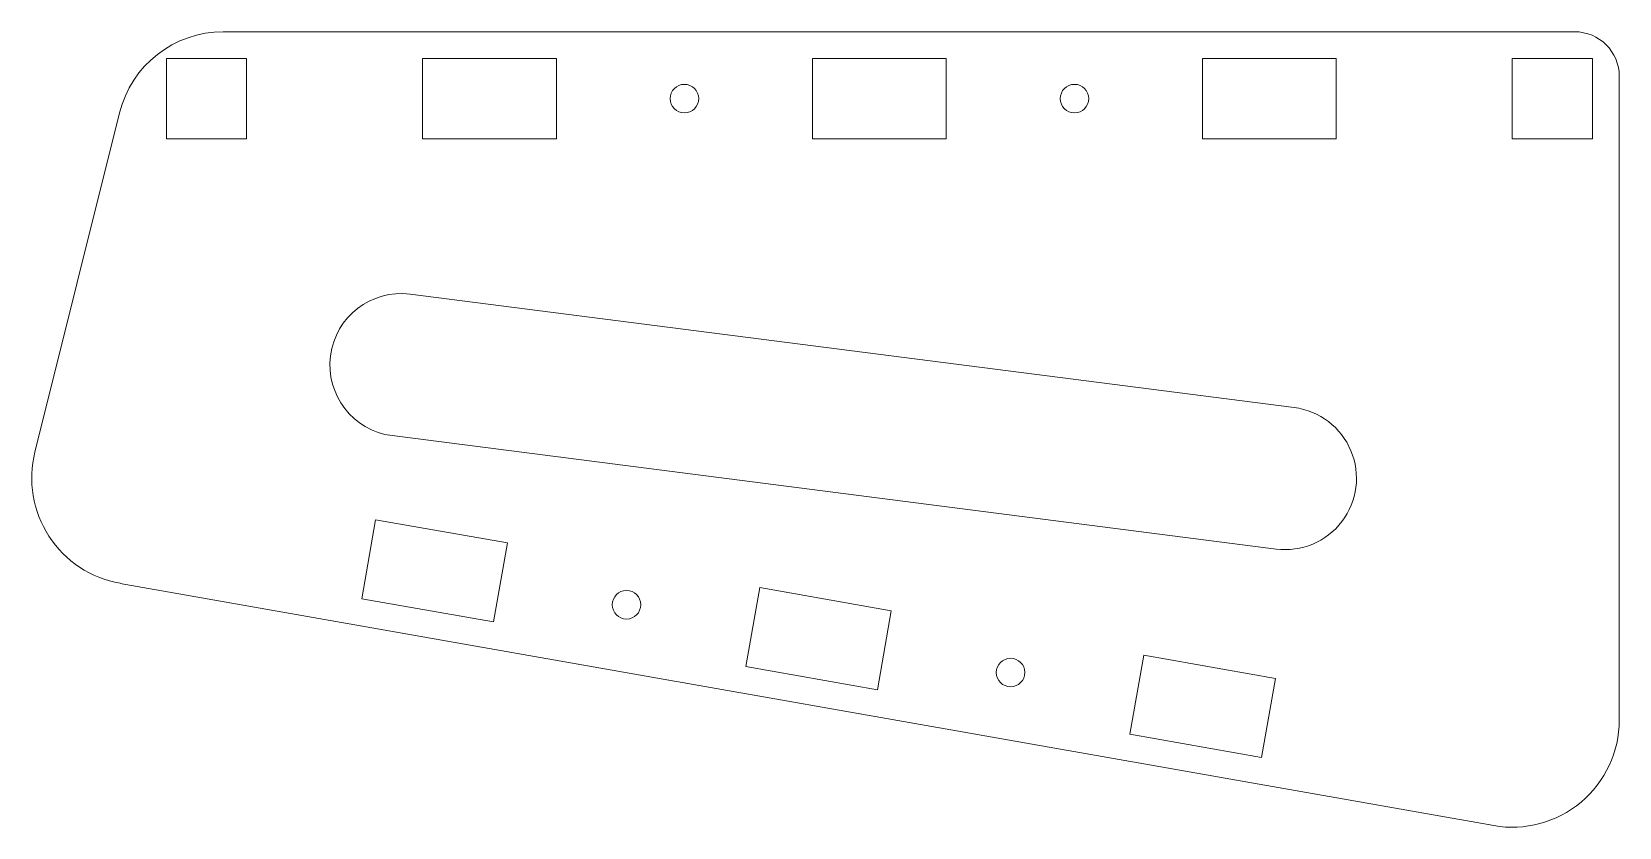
# Model space of a CAD drawing. Header units: millimetres. Extents: x -95 to 83, y -77 to 12.
import ezdxf

# ---------------------------------------------------------------- set-up
doc = ezdxf.new("R2010")
doc.units = ezdxf.units.MM

msp = doc.modelspace()

# ---------------------------------------------------------------- linework, layer by layer
at = {"color": 7, "linetype": 'Continuous', "lineweight": 15}
for p, q in [((-73.62, 12), (78, 12)), ((-80, 9), (-71, 9)), ((-80, 0), (-80, 9)), ((-71, 9), (-71, 0)), ((-51.25, 9), (-36.25, 9)), ((-51.25, 0), (-51.25, 9)), ((-36.25, 9), (-36.25, 0)), ((-7.5, 9), (7.5, 9)), ((-7.5, 0), (-7.5, 9)), ((7.5, 9), (7.5, 0)), ((36.25, 0), (36.25, 9)), ((36.25, 9), (51.25, 9)), ((51.25, 9), (51.25, 0)), ((71, 0), (71, 9)), ((71, 9), (80, 9)), ((80, 9), (80, 0)), ((83, 7), (83, -65.21)), ((-94.75, -35.14), (-85.27, 2.9)), ((-80, 0), (-71, 0)), ((-36.25, 0), (-51.25, 0)), ((7.5, 0), (-7.5, 0)), ((51.25, 0), (36.25, 0)), ((80, 0), (71, 0)), ((46.54, -30.15), (-52.64, -17.42)), ((-54.68, -33.29), (44.51, -46.02)), ((-56.53, -42.73), (-58.09, -51.59)), ((-41.75, -45.33), (-56.53, -42.73)), ((-43.32, -54.19), (-41.75, -45.33)), ((68.92, -77.03), (-85.19, -49.86)), ((-58.09, -51.59), (-43.32, -54.19)), ((-13.44, -50.32), (-15, -59.19)), ((1.33, -52.93), (-13.44, -50.32)), ((-0.23, -61.79), (1.33, -52.93)), ((29.65, -57.92), (28.08, -66.78)), ((44.42, -60.52), (29.65, -57.92)), ((-15, -59.19), (-0.23, -61.79)), ((42.85, -69.39), (44.42, -60.52)), ((28.08, -66.78), (42.85, -69.39))]:
    msp.add_line(p, q, dxfattribs=at)
for centre in [(-21.88, 4.5), (21.88, 4.5), (-28.38, -52.26), (14.71, -59.86)]:
    msp.add_circle(centre, 1.6, dxfattribs=at)
for centre, radius, start, end in [((-73.62, 0), 12, 90, 166), ((78, 7), 5, 0, 90), ((-53.66, -25.36), 8, 82.6903, 262.6903), ((45.52, -38.08), 8, 262.6903, 82.6903), ((-83.11, -38.04), 12, 166, 260), ((71, -65.21), 12, 260, 0)]:
    msp.add_arc(centre, radius, start, end, dxfattribs=at)

doc.saveas('drawing.dxf')
